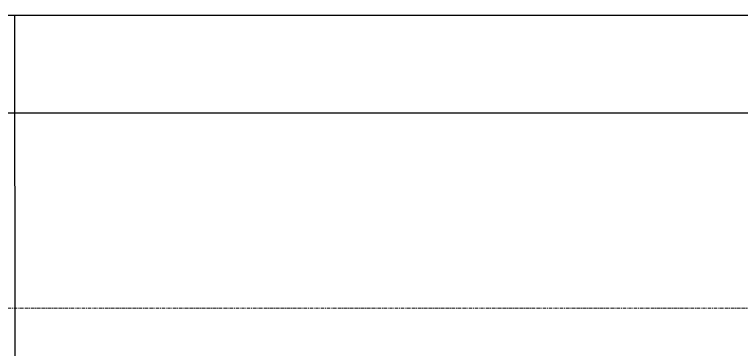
# Model space of a CAD drawing. Header units: millimetres. Extents: x -635893 to 717484, y -2208734 to -1504611.
# Drawn here: x 145248 to 147483, y -1607184 to -1606155 of the extents above; entities that cross this region are included whole.
import ezdxf

# ---------------------------------------------------------------- set-up
doc = ezdxf.new("R2010")
doc.units = ezdxf.units.MM
doc.linetypes.add('IDA - Grid Line', pattern=[3500, 2000, -500, 500, -500])
doc.layers.add('000_CTCI_CSA', color=7, linetype='Continuous')
doc.layers.add('0_FIRE', color=1, linetype='Continuous')
doc.layers.add('A-_ANOTGRID_E', color=7, linetype='Continuous', lineweight=9)

msp = doc.modelspace()

# ---------------------------------------------------------------- linework, layer by layer
at = {"layer": '000_CTCI_CSA', "color": 252, "elevation": 0}
for points in [[(64298.27, -1589068.253), (62148.199, -1589067.802), (62148.064, -1546157.405), (132047.618, -1546157.798), (132047.617, -1561947.72), (139248.066, -1561947.722), (139248.063, -1570157.798), (141648.064, -1570157.798), (141648.064, -1606157.798), (151248.067, -1606157.798), (151248.064, -1625257.592), (156008.065, -1625257.591), (156008.063, -1640057.013), (81947.618, -1640057.014), (81948.064, -1606157.014)], [(64298.27, -1588767.797), (62448.198, -1588767.802), (62448.065, -1546457.407), (131747.618, -1546457.796), (131747.617, -1562247.72), (138948.066, -1562247.722), (138948.063, -1570457.798), (141348.064, -1570457.798), (141348.064, -1606457.798), (150948.067, -1606457.798), (150948.064, -1625557.592), (155708.065, -1625557.591), (155708.063, -1639757.013), (82247.618, -1639757.014), (82247.619, -1606157.014)]]:
    msp.add_lwpolyline(points, dxfattribs=at)
at = {"layer": '0_FIRE', "color": 252, "elevation": 0}
msp.add_lwpolyline([(145247.76, -1618157.561), (139547.615, -1618157.561), (139547.623, -1606157.406), (145247.76, -1606157.406), (145248.192, -1607207.013)], dxfattribs=at)
at = {"layer": 'A-_ANOTGRID_E', "color": 252, "linetype": 'IDA - Grid Line', "ltscale": 0.005}
msp.add_line((172082.797, -1607057.014, 0), (37617.812, -1607057.014, 0), dxfattribs=at)

doc.saveas('drawing.dxf')
